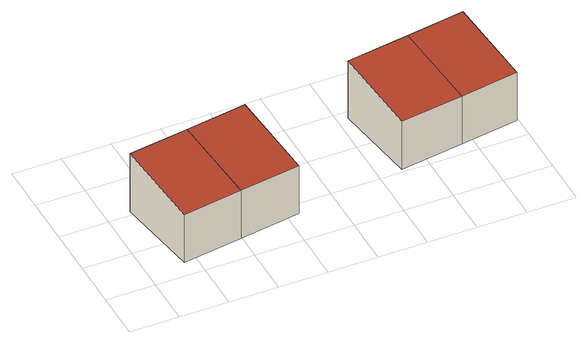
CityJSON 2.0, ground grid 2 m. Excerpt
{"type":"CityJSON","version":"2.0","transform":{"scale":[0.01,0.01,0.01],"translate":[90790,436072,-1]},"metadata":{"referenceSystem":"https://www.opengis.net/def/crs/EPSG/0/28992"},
"CityObjects":{
"building1":{"type":"Building","attributes":{"measuredHeight":2.74,"yearOfConstruction":1994,"LAAGSTE_BOUWLAAG":"0","AANTAL_BOUWLAGEN":"1","WIJK":"Delfshaven","BUURT":"Nieuwe Westen","HOOGSTE_BOUWLAAG":"0"},"geometry":[{"type":"Solid","lod":"2","boundaries":[[[[0,1,2,3]],[[3,2,4,5]],[[6,4,2,1]],[[7,6,1,0]],[[0,3,5,7]],[[5,4,6,7]]]],"semantics":{"surfaces":[{"type":"GroundSurface"},{"type":"WallSurface"},{"type":"RoofSurface"}],"values":[[0,1,1,1,1,2]]}}]},
"building2":{"type":"Building","attributes":{"measuredHeight":2.73,"yearOfConstruction":1994,"LAAGSTE_BOUWLAAG":"0","AANTAL_BOUWLAGEN":"1","WIJK":"Delfshaven","BUURT":"Nieuwe Westen","HOOGSTE_BOUWLAAG":"0"},"geometry":[{"type":"Solid","lod":"2","boundaries":[[[[8,0,3,9]],[[10,7,0,8]],[[7,5,3,0]],[[9,3,5,11]],[[8,9,11,10]],[[11,5,7,10]]]],"semantics":{"surfaces":[{"type":"GroundSurface"},{"type":"WallSurface"},{"type":"RoofSurface"}],"values":[[0,1,1,1,1,2]]}}]},
"building3":{"type":"Building","attributes":{"measuredHeight":2.7,"yearOfConstruction":1994,"LAAGSTE_BOUWLAAG":"0","AANTAL_BOUWLAGEN":"1","WIJK":"Delfshaven","BUURT":"Nieuwe Westen","HOOGSTE_BOUWLAAG":"0"},"geometry":[{"type":"Solid","lod":"2","boundaries":[[[[12,13,14,15]],[[15,14,16,17]],[[18,16,14,13]],[[19,18,13,12]],[[12,15,17,19]],[[17,16,18,19]]]],"semantics":{"surfaces":[{"type":"GroundSurface"},{"type":"WallSurface"},{"type":"RoofSurface"}],"values":[[0,1,1,1,1,2]]}}]},
"building4":{"type":"Building","attributes":{"measuredHeight":2.71,"yearOfConstruction":1994,"LAAGSTE_BOUWLAAG":"0","AANTAL_BOUWLAGEN":"1","WIJK":"Delfshaven","BUURT":"Nieuwe Westen","HOOGSTE_BOUWLAAG":"0"},"geometry":[{"type":"Solid","lod":"2","boundaries":[[[[20,21,22,23]],[[20,23,24,25]],[[19,17,22,21]],[[25,19,21,20]],[[23,22,17,24]],[[24,17,19,25]]]],"semantics":{"surfaces":[{"type":"GroundSurface"},{"type":"WallSurface"},{"type":"RoofSurface"}],"values":[[0,1,1,1,1,2]]}}]}
},
"vertices":[
[395,109,91],[149,71,91],[96,421,91],[343,459,91],[96,421,364],[343,459,363],[149,71,317],[395,109,316],
[647,147,91],[594,497,91],[647,147,315],[594,497,363],
[1354,254,91],[1094,215,91],[1041,565,91],[1301,604,91],[1041,565,361],[1301,604,360],[1094,215,316],[1354,254,315],
[1593,290,90],[1354,254,90],[1301,604,90],[1540,640,90],[1540,640,361],[1593,290,316]
]}
